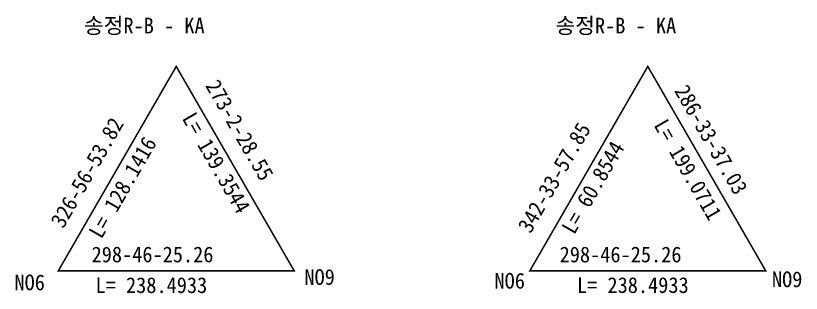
# Model space of a CAD drawing. Header units: millimetres. Extents: x 8286 to 10304, y 723 to 2148.
# Drawn here: x 9459.4 to 9709.3, y 976.5 to 1064.8 of the extents above; entities that cross this region are included whole.
import ezdxf

# ---------------------------------------------------------------- set-up
doc = ezdxf.new("R2010")
doc.units = ezdxf.units.MM
for name, color, linetype in [('CA-ALGN-IPLN', 1, 'Continuous'), ('CA-ALGN-TEXT', 3, 'Continuous'), ('CA-TEXT', 3, 'Continuous')]:
    doc.layers.add(name, color=color, linetype=linetype)
doc.styles.add('GTXT', font='DotumChe.ttf')

msp = doc.modelspace()

# ---------------------------------------------------------------- linework, layer by layer
at = {"layer": 'CA-ALGN-IPLN', "const_width": 0.5}
for points in [[(9510.47, 1048.66), (9472.98, 983.71), (9547.97, 983.71)], [(9660.47, 1048.66), (9622.97, 983.71), (9697.97, 983.71)]]:
    msp.add_lwpolyline(points, close=True, dxfattribs=at)

# ---------------------------------------------------------------- texts
at = {"layer": 'CA-ALGN-TEXT', "style": 'GTXT'}
for p in [(9481.12, 1059.15), (9631.11, 1059.15)]:
    msp.add_text('송정R-B - KA', height=5, rotation=360, dxfattribs=at).set_placement(p)
at = {"layer": 'CA-TEXT', "style": 'GTXT'}
for s, rotation, p in [('273-2-28.55', 299.9992, (9519.61, 1042.56)), ('286-33-37.03', 299.9992, (9668.77, 1040.95)), ('326-56-53.82', 60.0007, (9474.55, 996.9)), ('L= 139.3544', 299.9992, (9512.18, 1032.19)), ('342-33-57.85', 60.0007, (9623.17, 995.28)), ('L= 199.0711', 299.9992, (9662.22, 1030.02)), ('L= 128.1416', 60.0007, (9486.67, 993.57)), ('L= 60.8544', 60.0007, (9637.06, 994.95)), ('298-46-25.26', 360, (9483.54, 986.39)), ('298-46-25.26', 360, (9632.42, 986.38)), ('NO6', 360, (9459.01, 977.5)), ('NO9', 360, (9551.23, 979.2)), ('NO6', 360, (9611.7, 978.02)), ('NO9', 360, (9699.96, 978.49)), ('L= 238.4933', 360, (9484.79, 976.62)), ('L= 238.4933', 360, (9637.94, 976.64))]:
    msp.add_text(s, height=5, rotation=rotation, dxfattribs=at).set_placement(p)

doc.saveas('drawing.dxf')
